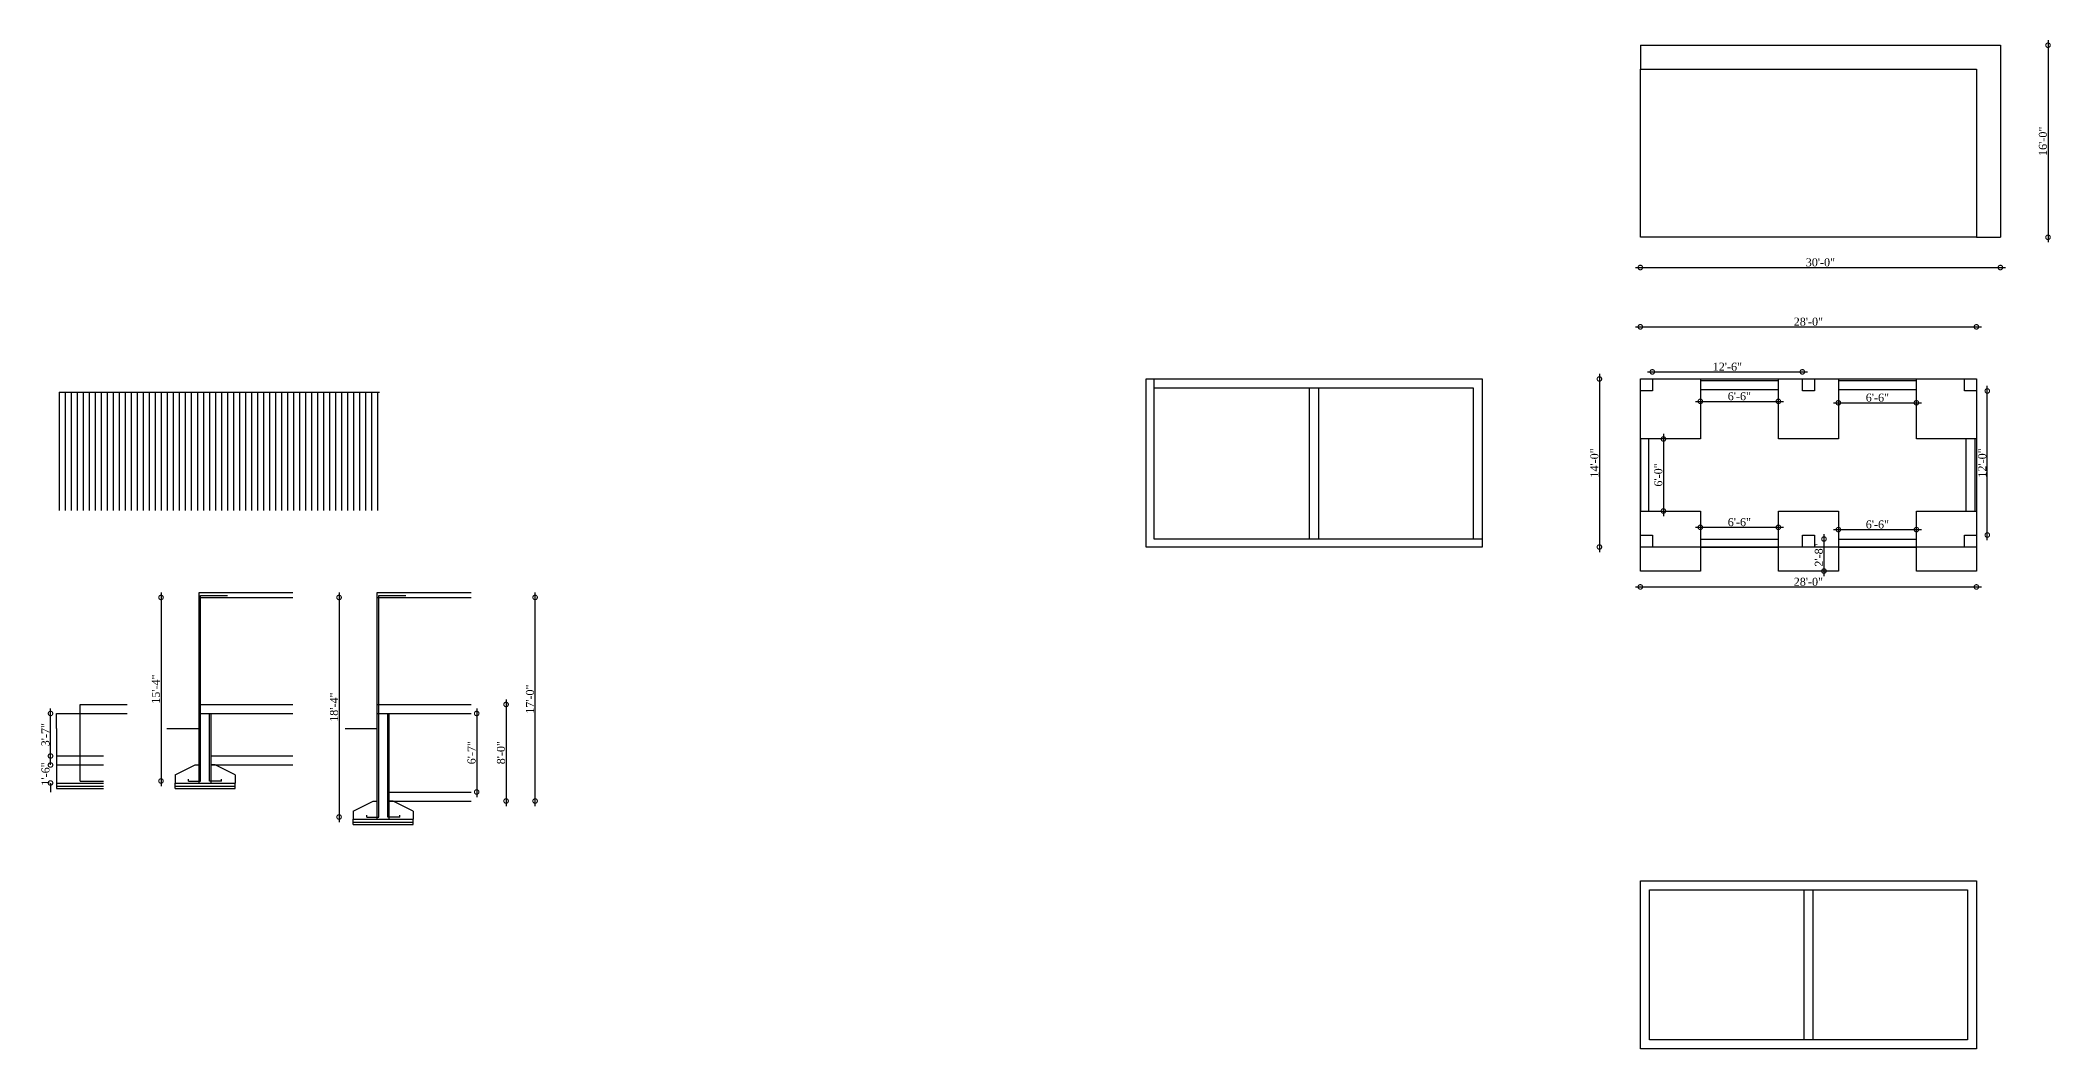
# Model space of a CAD drawing. Header units: inches. Extents: x 252 to 7097, y -1231 to 114.
# Drawn here: x 1815 to 3826, y -1053 to -45 of the extents above; entities that cross this region are included whole.
import ezdxf

# ---------------------------------------------------------------- set-up
doc = ezdxf.new("R2010")
doc.units = ezdxf.units.IN
doc.header["$LTSCALE"] = 5
doc.header["$MEASUREMENT"] = 0
doc.header["$PDMODE"] = 2
doc.linetypes.add('DASHED2', pattern=[0.375, 0.25, -0.125])
doc.layers.add('Dimention', color=7, linetype='Continuous', lineweight=5)
doc.layers.add('river', color=7, linetype='DASHED2', lineweight=25)
doc.styles.add('Times', font='times.ttf')
doc.dimstyles.new('D100', dxfattribs={"dimtxt": 8, "dimasz": 9, "dimexe": 5, "dimexo": 0, "dimgap": 1, "dimtad": 1, "dimdec": 0, "dimzin": 3, "dimdsep": 46, "dimlunit": 4, "dimtxsty": 'Times', "dimblk": 'DOTSMALL', "dimcen": 0.09, "dimdle": 5, "dimse1": 1, "dimse2": 1, "dimaunit": 1, "dimadec": 3, "dimazin": 0, "dimtfac": 1, "dimtdec": 0, "dimtix": 1, "dimtofl": 0, "dimtmove": 1, "dimatfit": 0, "dimfxl": 1, "dimtolj": 1, "dimtzin": 0, "dimarcsym": 0})

# ---------------------------------------------------------------- blocks, each defined once
blk = doc.blocks.new('_DotSmall')
at = {"layer": 'Dimention', "color": 0, "const_width": 0.5}
blk.add_lwpolyline([(-0.0625, 0, 1), (0.0625, 0, 1)], format="xyb", close=True, dxfattribs=at)
blk = doc.blocks.new('*D56')
at = {"layer": 'Defpoints', "color": 0, "linetype": 'Continuous', "ltscale": 20, "transparency": 16777216}
for p in [(1825.7, -717.7), (1831.8, -717.7), (1831.8, -760.2)]:
    blk.add_point(p, dxfattribs=at)
at = {"layer": 'river', "color": 0, "linetype": 'Continuous', "lineweight": -2, "ltscale": 20, "transparency": 16777216}
blk.add_line((1825.7, -765.2), (1825.7, -712.7), dxfattribs=at)
at = {"layer": 'river', "color": 0, "linetype": 'Continuous', "lineweight": -2, "ltscale": 20, "transparency": 16777216, "xscale": 9, "yscale": 9, "zscale": 9}
for p, rotation in [((1825.7, -717.7), 90), ((1825.7, -760.2), 270)]:
    blk.add_blockref('_DotSmall', p, dxfattribs=dict(at, rotation=rotation))
at = {"layer": 'river', "color": 0, "linetype": 'Continuous', "ltscale": 20, "transparency": 16777216, "insert": (1820.7, -738.9), "char_height": 8, "attachment_point": 5, "rotation": 90, "style": 'Times'}
blk.add_mtext('\\A1;3\'-7"', dxfattribs=at)
blk = doc.blocks.new('*D57')
at = {"layer": 'Defpoints', "color": 0, "linetype": 'Continuous', "ltscale": 20, "transparency": 16777216}
for p in [(1831.8, -769.2), (1825.7, -787.2), (1831.8, -787.2)]:
    blk.add_point(p, dxfattribs=at)
at = {"layer": 'river', "color": 0, "linetype": 'Continuous', "lineweight": -2, "ltscale": 20, "transparency": 16777216}
for p, q in [((1825.7, -769.2), (1825.7, -760.2)), ((1825.7, -787.2), (1825.7, -796.2))]:
    blk.add_line(p, q, dxfattribs=at)
at = {"layer": 'river', "color": 0, "linetype": 'Continuous', "lineweight": -2, "ltscale": 20, "transparency": 16777216, "xscale": 9, "yscale": 9, "zscale": 9}
for p, rotation in [((1825.7, -769.2), 270), ((1825.7, -787.2), 90)]:
    blk.add_blockref('_DotSmall', p, dxfattribs=dict(at, rotation=rotation))
at = {"layer": 'river', "color": 0, "linetype": 'Continuous', "ltscale": 20, "transparency": 16777216, "insert": (1820.7, -778.2), "char_height": 8, "attachment_point": 5, "rotation": 90, "style": 'Times'}
blk.add_mtext('\\A1;1\'-6"', dxfattribs=at)
blk = doc.blocks.new('*D58')
at = {"layer": 'Defpoints', "color": 0, "linetype": 'Continuous', "ltscale": 20, "transparency": 16777216}
for p in [(1974.2, -601.7), (1936.2, -785.2), (1974.2, -785.2)]:
    blk.add_point(p, dxfattribs=at)
at = {"layer": 'river', "color": 0, "linetype": 'Continuous', "lineweight": -2, "ltscale": 20, "transparency": 16777216}
blk.add_line((1936.2, -596.7), (1936.2, -790.2), dxfattribs=at)
at = {"layer": 'river', "color": 0, "linetype": 'Continuous', "lineweight": -2, "ltscale": 20, "transparency": 16777216, "xscale": 9, "yscale": 9, "zscale": 9}
for p, rotation in [((1936.2, -601.7), 90), ((1936.2, -785.2), 270)]:
    blk.add_blockref('_DotSmall', p, dxfattribs=dict(at, rotation=rotation))
at = {"layer": 'river', "color": 0, "linetype": 'Continuous', "ltscale": 20, "transparency": 16777216, "insert": (1931.1, -693.4), "char_height": 8, "attachment_point": 5, "rotation": 90, "style": 'Times'}
blk.add_mtext('\\A1;15\'-4"', dxfattribs=at)
blk = doc.blocks.new('*D75')
at = {"layer": 'Defpoints', "color": 0, "linetype": 'Continuous', "ltscale": 20, "transparency": 16777216}
for p in [(2152.3, -601.7), (2114.2, -821.2), (2152.3, -821.2)]:
    blk.add_point(p, dxfattribs=at)
at = {"layer": 'river', "color": 0, "linetype": 'Continuous', "lineweight": -2, "ltscale": 20, "transparency": 16777216}
blk.add_line((2114.2, -596.7), (2114.2, -826.2), dxfattribs=at)
at = {"layer": 'river', "color": 0, "linetype": 'Continuous', "lineweight": -2, "ltscale": 20, "transparency": 16777216, "xscale": 9, "yscale": 9, "zscale": 9}
for p, rotation in [((2114.2, -601.7), 90), ((2114.2, -821.2), 270)]:
    blk.add_blockref('_DotSmall', p, dxfattribs=dict(at, rotation=rotation))
at = {"layer": 'river', "color": 0, "linetype": 'Continuous', "ltscale": 20, "transparency": 16777216, "insert": (2109.2, -711.4), "char_height": 8, "attachment_point": 5, "rotation": 90, "style": 'Times'}
blk.add_mtext('\\A1;18\'-4"', dxfattribs=at)
blk = doc.blocks.new('*D76')
at = {"layer": 'Defpoints', "color": 0, "linetype": 'Continuous', "ltscale": 20, "transparency": 16777216}
for p in [(2246.2, -708.7), (2246.2, -805.2), (2281.2, -805.2)]:
    blk.add_point(p, dxfattribs=at)
at = {"layer": 'river', "color": 0, "linetype": 'Continuous', "lineweight": -2, "ltscale": 20, "transparency": 16777216}
blk.add_line((2281.2, -703.7), (2281.2, -810.2), dxfattribs=at)
at = {"layer": 'river', "color": 0, "linetype": 'Continuous', "lineweight": -2, "ltscale": 20, "transparency": 16777216, "xscale": 9, "yscale": 9, "zscale": 9}
for p, rotation in [((2281.2, -708.7), 90), ((2281.2, -805.2), 270)]:
    blk.add_blockref('_DotSmall', p, dxfattribs=dict(at, rotation=rotation))
at = {"layer": 'river', "color": 0, "linetype": 'Continuous', "ltscale": 20, "transparency": 16777216, "insert": (2276.1, -756.9), "char_height": 8, "attachment_point": 5, "rotation": 90, "style": 'Times'}
blk.add_mtext('\\A1;8\'-0"', dxfattribs=at)
blk = doc.blocks.new('*D77')
at = {"layer": 'Defpoints', "color": 0, "linetype": 'Continuous', "ltscale": 20, "transparency": 16777216}
for p in [(2164.3, -717.7), (2164.3, -796.2), (2251.8, -796.2)]:
    blk.add_point(p, dxfattribs=at)
at = {"layer": 'river', "color": 0, "linetype": 'Continuous', "lineweight": -2, "ltscale": 20, "transparency": 16777216}
blk.add_line((2251.8, -712.7), (2251.8, -801.2), dxfattribs=at)
at = {"layer": 'river', "color": 0, "linetype": 'Continuous', "lineweight": -2, "ltscale": 20, "transparency": 16777216, "xscale": 9, "yscale": 9, "zscale": 9}
for p, rotation in [((2251.8, -717.7), 90), ((2251.8, -796.2), 270)]:
    blk.add_blockref('_DotSmall', p, dxfattribs=dict(at, rotation=rotation))
at = {"layer": 'river', "color": 0, "linetype": 'Continuous', "ltscale": 20, "transparency": 16777216, "insert": (2246.7, -756.9), "char_height": 8, "attachment_point": 5, "rotation": 90, "style": 'Times'}
blk.add_mtext('\\A1;6\'-7"', dxfattribs=at)
blk = doc.blocks.new('*D78')
at = {"layer": 'Defpoints', "color": 0, "linetype": 'Continuous', "ltscale": 20, "transparency": 16777216}
for p in [(2164.3, -601.7), (2310.2, -601.7), (2164.3, -805.2)]:
    blk.add_point(p, dxfattribs=at)
at = {"layer": 'river', "color": 0, "linetype": 'Continuous', "lineweight": -2, "ltscale": 20, "transparency": 16777216}
blk.add_line((2310.2, -810.2), (2310.2, -596.7), dxfattribs=at)
at = {"layer": 'river', "color": 0, "linetype": 'Continuous', "lineweight": -2, "ltscale": 20, "transparency": 16777216, "xscale": 9, "yscale": 9, "zscale": 9}
for p, rotation in [((2310.2, -601.7), 90), ((2310.2, -805.2), 270)]:
    blk.add_blockref('_DotSmall', p, dxfattribs=dict(at, rotation=rotation))
at = {"layer": 'river', "color": 0, "linetype": 'Continuous', "ltscale": 20, "transparency": 16777216, "insert": (2305.1, -703.4), "char_height": 8, "attachment_point": 5, "rotation": 90, "style": 'Times'}
blk.add_mtext('\\A1;17\'-0"', dxfattribs=at)
blk = doc.blocks.new('*D90')
at = {"layer": 'Defpoints', "color": 0, "linetype": 'Continuous', "ltscale": 20, "transparency": 16777216}
for p in [(3415.2, -383.3), (3374.3, -551.3), (3415.2, -551.3)]:
    blk.add_point(p, dxfattribs=at)
at = {"layer": 'river', "color": 0, "linetype": 'Continuous', "lineweight": -2, "ltscale": 20, "transparency": 16777216}
blk.add_line((3374.3, -378.3), (3374.3, -556.3), dxfattribs=at)
at = {"layer": 'river', "color": 0, "linetype": 'Continuous', "lineweight": -2, "ltscale": 20, "transparency": 16777216, "xscale": 9, "yscale": 9, "zscale": 9}
for p, rotation in [((3374.3, -383.3), 90), ((3374.3, -551.3), 270)]:
    blk.add_blockref('_DotSmall', p, dxfattribs=dict(at, rotation=rotation))
at = {"layer": 'river', "color": 0, "linetype": 'Continuous', "ltscale": 20, "transparency": 16777216, "insert": (3369.3, -467.3), "char_height": 8, "attachment_point": 5, "rotation": 90, "style": 'Times'}
blk.add_mtext('\\A1;14\'-0"', dxfattribs=at)
blk = doc.blocks.new('*D91')
at = {"layer": 'Defpoints', "color": 0, "linetype": 'Continuous', "ltscale": 20, "transparency": 16777216}
for p in [(3751.2, -331.2), (3415.2, -359.3), (3751.2, -383.3)]:
    blk.add_point(p, dxfattribs=at)
at = {"layer": 'river', "color": 0, "linetype": 'Continuous', "lineweight": -2, "ltscale": 20, "transparency": 16777216}
blk.add_line((3410.2, -331.2), (3756.2, -331.2), dxfattribs=at)
at = {"layer": 'river', "color": 0, "linetype": 'Continuous', "lineweight": -2, "ltscale": 20, "transparency": 16777216, "xscale": 9, "yscale": 9, "zscale": 9, "rotation": 180}
blk.add_blockref('_DotSmall', (3415.2, -331.2), dxfattribs=at)
at = {"layer": 'river', "color": 0, "linetype": 'Continuous', "lineweight": -2, "ltscale": 20, "transparency": 16777216, "xscale": 9, "yscale": 9, "zscale": 9}
blk.add_blockref('_DotSmall', (3751.2, -331.2), dxfattribs=at)
at = {"layer": 'river', "color": 0, "linetype": 'Continuous', "ltscale": 20, "transparency": 16777216, "insert": (3583.2, -326.1), "char_height": 8, "attachment_point": 5, "style": 'Times'}
blk.add_mtext('\\A1;28\'-0"', dxfattribs=at)
blk = doc.blocks.new('*D92')
at = {"layer": 'Defpoints', "color": 0, "linetype": 'Continuous', "ltscale": 20, "transparency": 16777216}
for p in [(3475.2, -393.8), (3553.2, -393.8), (3553.2, -405.7)]:
    blk.add_point(p, dxfattribs=at)
at = {"layer": 'river', "color": 0, "linetype": 'Continuous', "lineweight": -2, "ltscale": 20, "transparency": 16777216}
blk.add_line((3470.2, -405.7), (3558.2, -405.7), dxfattribs=at)
at = {"layer": 'river', "color": 0, "linetype": 'Continuous', "lineweight": -2, "ltscale": 20, "transparency": 16777216, "xscale": 9, "yscale": 9, "zscale": 9, "rotation": 180}
blk.add_blockref('_DotSmall', (3475.2, -405.7), dxfattribs=at)
at = {"layer": 'river', "color": 0, "linetype": 'Continuous', "lineweight": -2, "ltscale": 20, "transparency": 16777216, "xscale": 9, "yscale": 9, "zscale": 9}
blk.add_blockref('_DotSmall', (3553.2, -405.7), dxfattribs=at)
at = {"layer": 'river', "color": 0, "linetype": 'Continuous', "ltscale": 20, "transparency": 16777216, "insert": (3514.2, -400.6), "char_height": 8, "attachment_point": 5, "style": 'Times'}
blk.add_mtext('\\A1;6\'-6"', dxfattribs=at)
blk = doc.blocks.new('*D93')
at = {"layer": 'Defpoints', "color": 0, "linetype": 'Continuous', "ltscale": 20, "transparency": 16777216}
for p in [(3423.2, -443.3), (3423.2, -515.3), (3438.3, -515.3)]:
    blk.add_point(p, dxfattribs=at)
at = {"layer": 'river', "color": 0, "linetype": 'Continuous', "lineweight": -2, "ltscale": 20, "transparency": 16777216}
blk.add_line((3438.3, -438.3), (3438.3, -520.3), dxfattribs=at)
at = {"layer": 'river', "color": 0, "linetype": 'Continuous', "lineweight": -2, "ltscale": 20, "transparency": 16777216, "xscale": 9, "yscale": 9, "zscale": 9}
for p, rotation in [((3438.3, -443.3), 90), ((3438.3, -515.3), 270)]:
    blk.add_blockref('_DotSmall', p, dxfattribs=dict(at, rotation=rotation))
at = {"layer": 'river', "color": 0, "linetype": 'Continuous', "ltscale": 20, "transparency": 16777216, "insert": (3433.2, -479.3), "char_height": 8, "attachment_point": 5, "rotation": 90, "style": 'Times'}
blk.add_mtext('\\A1;6\'-0"', dxfattribs=at)
blk = doc.blocks.new('*D94')
at = {"layer": 'Defpoints', "color": 0, "linetype": 'Continuous', "ltscale": 20, "transparency": 16777216}
for p in [(3577.2, -376.2), (3427.2, -383.3), (3577.2, -383.3)]:
    blk.add_point(p, dxfattribs=at)
at = {"layer": 'river', "color": 0, "linetype": 'Continuous', "lineweight": -2, "ltscale": 20, "transparency": 16777216}
blk.add_line((3422.2, -376.2), (3582.2, -376.2), dxfattribs=at)
at = {"layer": 'river', "color": 0, "linetype": 'Continuous', "lineweight": -2, "ltscale": 20, "transparency": 16777216, "xscale": 9, "yscale": 9, "zscale": 9, "rotation": 180}
blk.add_blockref('_DotSmall', (3427.2, -376.2), dxfattribs=at)
at = {"layer": 'river', "color": 0, "linetype": 'Continuous', "lineweight": -2, "ltscale": 20, "transparency": 16777216, "xscale": 9, "yscale": 9, "zscale": 9}
blk.add_blockref('_DotSmall', (3577.2, -376.2), dxfattribs=at)
at = {"layer": 'river', "color": 0, "linetype": 'Continuous', "ltscale": 20, "transparency": 16777216, "insert": (3502.2, -371.1), "char_height": 8, "attachment_point": 5, "style": 'Times'}
blk.add_mtext('\\A1;12\'-6"', dxfattribs=at)
blk = doc.blocks.new('*D95')
at = {"layer": 'Defpoints', "color": 0, "linetype": 'Continuous', "ltscale": 20, "transparency": 16777216}
for p in [(3751.2, -395.3), (3762.1, -395.3), (3751.2, -539.3)]:
    blk.add_point(p, dxfattribs=at)
at = {"layer": 'river', "color": 0, "linetype": 'Continuous', "lineweight": -2, "ltscale": 20, "transparency": 16777216}
blk.add_line((3762.1, -544.3), (3762.1, -390.3), dxfattribs=at)
at = {"layer": 'river', "color": 0, "linetype": 'Continuous', "lineweight": -2, "ltscale": 20, "transparency": 16777216, "xscale": 9, "yscale": 9, "zscale": 9}
for p, rotation in [((3762.1, -395.3), 90), ((3762.1, -539.3), 270)]:
    blk.add_blockref('_DotSmall', p, dxfattribs=dict(at, rotation=rotation))
at = {"layer": 'river', "color": 0, "linetype": 'Continuous', "ltscale": 20, "transparency": 16777216, "insert": (3757.1, -467.3), "char_height": 8, "attachment_point": 5, "rotation": 90, "style": 'Times'}
blk.add_mtext('\\A1;12\'-0"', dxfattribs=at)
blk = doc.blocks.new('*D99')
at = {"layer": 'Defpoints', "color": 0, "linetype": 'Continuous', "ltscale": 20, "transparency": 16777216}
for p in [(3691.2, -533.9), (3613.2, -543.3), (3691.2, -543.3)]:
    blk.add_point(p, dxfattribs=at)
at = {"layer": 'river', "color": 0, "linetype": 'Continuous', "lineweight": -2, "ltscale": 20, "transparency": 16777216}
blk.add_line((3608.2, -533.9), (3696.2, -533.9), dxfattribs=at)
at = {"layer": 'river', "color": 0, "linetype": 'Continuous', "lineweight": -2, "ltscale": 20, "transparency": 16777216, "xscale": 9, "yscale": 9, "zscale": 9, "rotation": 180}
blk.add_blockref('_DotSmall', (3613.2, -533.9), dxfattribs=at)
at = {"layer": 'river', "color": 0, "linetype": 'Continuous', "lineweight": -2, "ltscale": 20, "transparency": 16777216, "xscale": 9, "yscale": 9, "zscale": 9}
blk.add_blockref('_DotSmall', (3691.2, -533.9), dxfattribs=at)
at = {"layer": 'river', "color": 0, "linetype": 'Continuous', "ltscale": 20, "transparency": 16777216, "insert": (3652.2, -528.8), "char_height": 8, "attachment_point": 5, "style": 'Times'}
blk.add_mtext('\\A1;6\'-6"', dxfattribs=at)
blk = doc.blocks.new('*D100')
at = {"layer": 'Defpoints', "color": 0, "linetype": 'Continuous', "ltscale": 20, "transparency": 16777216}
for p in [(3553.2, -531.6), (3475.2, -543.3), (3553.2, -543.3)]:
    blk.add_point(p, dxfattribs=at)
at = {"layer": 'river', "color": 0, "linetype": 'Continuous', "lineweight": -2, "ltscale": 20, "transparency": 16777216}
blk.add_line((3470.2, -531.6), (3558.2, -531.6), dxfattribs=at)
at = {"layer": 'river', "color": 0, "linetype": 'Continuous', "lineweight": -2, "ltscale": 20, "transparency": 16777216, "xscale": 9, "yscale": 9, "zscale": 9, "rotation": 180}
blk.add_blockref('_DotSmall', (3475.2, -531.6), dxfattribs=at)
at = {"layer": 'river', "color": 0, "linetype": 'Continuous', "lineweight": -2, "ltscale": 20, "transparency": 16777216, "xscale": 9, "yscale": 9, "zscale": 9}
blk.add_blockref('_DotSmall', (3553.2, -531.6), dxfattribs=at)
at = {"layer": 'river', "color": 0, "linetype": 'Continuous', "ltscale": 20, "transparency": 16777216, "insert": (3514.2, -526.5), "char_height": 8, "attachment_point": 5, "style": 'Times'}
blk.add_mtext('\\A1;6\'-6"', dxfattribs=at)
blk = doc.blocks.new('*D101')
at = {"layer": 'Defpoints', "color": 0, "linetype": 'Continuous', "ltscale": 20, "transparency": 16777216}
for p in [(3613.2, -393.8), (3691.2, -393.8), (3691.2, -407.1)]:
    blk.add_point(p, dxfattribs=at)
at = {"layer": 'river', "color": 0, "linetype": 'Continuous', "lineweight": -2, "ltscale": 20, "transparency": 16777216}
blk.add_line((3608.2, -407.1), (3696.2, -407.1), dxfattribs=at)
at = {"layer": 'river', "color": 0, "linetype": 'Continuous', "lineweight": -2, "ltscale": 20, "transparency": 16777216, "xscale": 9, "yscale": 9, "zscale": 9, "rotation": 180}
blk.add_blockref('_DotSmall', (3613.2, -407.1), dxfattribs=at)
at = {"layer": 'river', "color": 0, "linetype": 'Continuous', "lineweight": -2, "ltscale": 20, "transparency": 16777216, "xscale": 9, "yscale": 9, "zscale": 9}
blk.add_blockref('_DotSmall', (3691.2, -407.1), dxfattribs=at)
at = {"layer": 'river', "color": 0, "linetype": 'Continuous', "ltscale": 20, "transparency": 16777216, "insert": (3652.2, -402), "char_height": 8, "attachment_point": 5, "style": 'Times'}
blk.add_mtext('\\A1;6\'-6"', dxfattribs=at)
blk = doc.blocks.new('*D107')
at = {"layer": 'Defpoints', "color": 0, "linetype": 'Continuous', "ltscale": 20, "transparency": 16777216}
for p in [(3415.2, -241.7), (3775.2, -241.7), (3775.2, -271.9)]:
    blk.add_point(p, dxfattribs=at)
at = {"layer": 'river', "color": 0, "linetype": 'Continuous', "lineweight": -2, "ltscale": 20, "transparency": 16777216}
blk.add_line((3410.2, -271.9), (3780.2, -271.9), dxfattribs=at)
at = {"layer": 'river', "color": 0, "linetype": 'Continuous', "lineweight": -2, "ltscale": 20, "transparency": 16777216, "xscale": 9, "yscale": 9, "zscale": 9, "rotation": 180}
blk.add_blockref('_DotSmall', (3415.2, -271.9), dxfattribs=at)
at = {"layer": 'river', "color": 0, "linetype": 'Continuous', "lineweight": -2, "ltscale": 20, "transparency": 16777216, "xscale": 9, "yscale": 9, "zscale": 9}
blk.add_blockref('_DotSmall', (3775.2, -271.9), dxfattribs=at)
at = {"layer": 'river', "color": 0, "linetype": 'Continuous', "ltscale": 20, "transparency": 16777216, "insert": (3595.2, -266.8), "char_height": 8, "attachment_point": 5, "style": 'Times'}
blk.add_mtext('\\A1;30\'-0"', dxfattribs=at)
blk = doc.blocks.new('*D108')
at = {"layer": 'Defpoints', "color": 0, "linetype": 'Continuous', "ltscale": 20, "transparency": 16777216}
for p in [(3775.2, -49.7), (3775.2, -241.7), (3822.8, -241.7)]:
    blk.add_point(p, dxfattribs=at)
at = {"layer": 'river', "color": 0, "linetype": 'Continuous', "lineweight": -2, "ltscale": 20, "transparency": 16777216}
blk.add_line((3822.8, -44.7), (3822.8, -246.7), dxfattribs=at)
at = {"layer": 'river', "color": 0, "linetype": 'Continuous', "lineweight": -2, "ltscale": 20, "transparency": 16777216, "xscale": 9, "yscale": 9, "zscale": 9}
for p, rotation in [((3822.8, -49.7), 90), ((3822.8, -241.7), 270)]:
    blk.add_blockref('_DotSmall', p, dxfattribs=dict(at, rotation=rotation))
at = {"layer": 'river', "color": 0, "linetype": 'Continuous', "ltscale": 20, "transparency": 16777216, "insert": (3817.7, -145.7), "char_height": 8, "attachment_point": 5, "rotation": 90, "style": 'Times'}
blk.add_mtext('\\A1;16\'-0"', dxfattribs=at)
blk = doc.blocks.new('*D109')
at = {"layer": 'Defpoints', "color": 0, "linetype": 'Continuous', "ltscale": 20, "transparency": 16777216}
for p in [(3415.2, -575.3), (3751.2, -575.3), (3751.2, -591.2)]:
    blk.add_point(p, dxfattribs=at)
at = {"layer": 'river', "color": 0, "linetype": 'Continuous', "lineweight": -2, "ltscale": 20, "transparency": 16777216}
blk.add_line((3410.2, -591.2), (3756.2, -591.2), dxfattribs=at)
at = {"layer": 'river', "color": 0, "linetype": 'Continuous', "lineweight": -2, "ltscale": 20, "transparency": 16777216, "xscale": 9, "yscale": 9, "zscale": 9, "rotation": 180}
blk.add_blockref('_DotSmall', (3415.2, -591.2), dxfattribs=at)
at = {"layer": 'river', "color": 0, "linetype": 'Continuous', "lineweight": -2, "ltscale": 20, "transparency": 16777216, "xscale": 9, "yscale": 9, "zscale": 9}
blk.add_blockref('_DotSmall', (3751.2, -591.2), dxfattribs=at)
at = {"layer": 'river', "color": 0, "linetype": 'Continuous', "ltscale": 20, "transparency": 16777216, "insert": (3583.2, -586.1), "char_height": 8, "attachment_point": 5, "style": 'Times'}
blk.add_mtext('\\A1;28\'-0"', dxfattribs=at)
blk = doc.blocks.new('*D110')
at = {"layer": 'Defpoints', "color": 0, "linetype": 'Continuous', "ltscale": 20, "transparency": 16777216}
for p in [(3613.2, -543.3), (3589.2, -575.3), (3598.8, -575.3)]:
    blk.add_point(p, dxfattribs=at)
at = {"layer": 'river', "color": 0, "linetype": 'Continuous', "lineweight": -2, "ltscale": 20, "transparency": 16777216}
blk.add_line((3598.8, -538.3), (3598.8, -580.3), dxfattribs=at)
at = {"layer": 'river', "color": 0, "linetype": 'Continuous', "lineweight": -2, "ltscale": 20, "transparency": 16777216, "xscale": 9, "yscale": 9, "zscale": 9}
for p, rotation in [((3598.8, -543.3), 90), ((3598.8, -575.3), 270)]:
    blk.add_blockref('_DotSmall', p, dxfattribs=dict(at, rotation=rotation))
at = {"layer": 'river', "color": 0, "linetype": 'Continuous', "ltscale": 20, "transparency": 16777216, "insert": (3593.7, -559.3), "char_height": 8, "attachment_point": 5, "rotation": 90, "style": 'Times'}
blk.add_mtext('\\A1;2\'-8"', dxfattribs=at)

msp = doc.modelspace()

# ---------------------------------------------------------------- linework, layer by layer
at = {"layer": 'river', "color": 1, "linetype": 'Continuous', "ltscale": 20}
for p, q in [((3415.2, -49.7), (3775.2, -49.7)), ((3415.2, -49.7), (3415.2, -73.7)), ((3775.2, -49.7), (3775.2, -241.7)), ((3415.2, -73.7), (3751.2, -73.7)), ((3415.2, -241.7), (3415.2, -73.7)), ((3751.2, -73.7), (3751.2, -241.7)), ((3751.2, -241.7), (3415.2, -241.7)), ((3751.2, -241.7), (3775.2, -241.7)), ((1834.5, -396.6), (2154.5, -396.6)), ((1834.5, -396.6), (1834.5, -514.7)), ((1840.5, -396.6), (1840.5, -514.7)), ((1846.5, -396.6), (1846.5, -514.7)), ((1852.5, -396.6), (1852.5, -514.7)), ((1858.5, -396.6), (1858.5, -514.7)), ((1864.5, -396.6), (1864.5, -514.7)), ((1870.5, -396.6), (1870.5, -514.7)), ((1876.5, -396.6), (1876.5, -514.7)), ((1882.5, -396.6), (1882.5, -514.7)), ((1888.5, -396.6), (1888.5, -514.7)), ((1894.5, -396.6), (1894.5, -514.7)), ((1900.5, -396.6), (1900.5, -514.7)), ((1906.5, -396.6), (1906.5, -514.7)), ((1912.5, -396.6), (1912.5, -514.7)), ((1918.5, -396.6), (1918.5, -514.7)), ((1924.5, -396.6), (1924.5, -514.7)), ((1930.5, -396.6), (1930.5, -514.7)), ((1936.5, -396.6), (1936.5, -514.7)), ((1942.5, -396.6), (1942.5, -514.7)), ((1948.5, -396.6), (1948.5, -514.7)), ((1954.5, -396.6), (1954.5, -514.7)), ((1960.5, -396.6), (1960.5, -514.7)), ((1966.5, -396.6), (1966.5, -514.7)), ((1972.5, -396.6), (1972.5, -514.7)), ((1978.5, -396.6), (1978.5, -514.7)), ((1984.5, -396.6), (1984.5, -514.7)), ((1990.5, -396.6), (1990.5, -514.7)), ((1996.5, -396.6), (1996.5, -514.7)), ((2002.5, -396.6), (2002.5, -514.7)), ((2008.5, -396.6), (2008.5, -514.7)), ((2014.5, -396.6), (2014.5, -514.7)), ((2020.5, -396.6), (2020.5, -514.7)), ((2026.5, -396.6), (2026.5, -514.7)), ((2032.5, -396.6), (2032.5, -514.7)), ((2038.5, -396.6), (2038.5, -514.7)), ((2044.5, -396.6), (2044.5, -514.7)), ((2050.5, -396.6), (2050.5, -514.7)), ((2056.5, -396.6), (2056.5, -514.7)), ((2062.5, -396.6), (2062.5, -514.7)), ((2068.5, -396.6), (2068.5, -514.7)), ((2074.5, -396.6), (2074.5, -514.7)), ((2080.5, -396.6), (2080.5, -514.7)), ((2086.5, -396.6), (2086.5, -514.7)), ((2092.5, -396.6), (2092.5, -514.7)), ((2098.5, -396.6), (2098.5, -514.7)), ((2104.5, -396.6), (2104.5, -514.7)), ((2110.5, -396.6), (2110.5, -514.7)), ((2116.5, -396.6), (2116.5, -514.7)), ((2122.5, -396.6), (2122.5, -514.7)), ((2128.5, -396.6), (2128.5, -514.7)), ((2134.5, -396.6), (2134.5, -514.7)), ((2140.5, -396.6), (2140.5, -514.7)), ((2146.5, -396.6), (2146.5, -514.7)), ((2152.5, -396.6), (2152.5, -514.7)), ((2921.1, -383.3), (3257.1, -383.3)), ((2921.1, -551.3), (2921.1, -383.3)), ((2929.1, -543.3), (2929.1, -383.3)), ((2929.1, -392.3), (3248.1, -392.3)), ((3084.6, -543.3), (3084.6, -392.3)), ((3093.6, -543.3), (3093.6, -392.3)), ((3248.1, -392.3), (3248.1, -543.3)), ((3257.1, -383.3), (3257.1, -551.3)), ((3475.2, -384.8), (3553.2, -384.8)), ((3475.2, -393.8), (3553.2, -393.8)), ((3613.2, -384.8), (3691.2, -384.8)), ((3613.2, -393.8), (3691.2, -393.8)), ((3415.2, -443.3), (3415.2, -515.3)), ((3423.2, -443.3), (3423.2, -515.3)), ((3740.7, -443.3), (3740.7, -515.3)), ((3749.7, -443.3), (3749.7, -515.3)), ((3257.1, -551.3), (2921.1, -551.3)), ((3257.1, -543.3), (2929.1, -543.3)), ((3475.2, -543.3), (3553.2, -543.3)), ((3475.2, -551.3), (3553.2, -551.3)), ((3613.2, -543.3), (3691.2, -543.3)), ((3613.2, -551.3), (3691.2, -551.3)), ((1974.2, -787.2), (1974.2, -596.7)), ((1974.2, -596.7), (2068.1, -596.7)), ((1974.2, -601.7), (2068.1, -601.7)), ((1975.7, -785.2), (1975.7, -599.7)), ((1975.7, -599.7), (2002.7, -599.7)), ((2152.3, -823.2), (2152.3, -596.7)), ((2152.3, -596.7), (2246.2, -596.7)), ((2152.3, -601.7), (2246.2, -601.7)), ((2153.8, -821.2), (2153.8, -599.7)), ((2153.8, -599.7), (2180.8, -599.7)), ((1831.8, -732.7), (1831.8, -717.7)), ((1831.8, -717.7), (1902.5, -717.7)), ((1855.3, -708.7), (1902.5, -708.7)), ((1855.3, -785.2), (1855.3, -708.7)), ((1974.2, -708.7), (2068.1, -708.7)), ((1974.2, -717.7), (2068.1, -717.7)), ((1984.7, -785.2), (1984.7, -717.7)), ((1986.2, -787.2), (1986.2, -717.7)), ((2152.3, -708.7), (2246.2, -708.7)), ((2152.3, -717.7), (2246.2, -717.7)), ((2162.8, -821.2), (2162.8, -717.7)), ((2164.3, -823.2), (2164.3, -717.7)), ((1831.8, -732.7), (1831.8, -792.7)), ((1942.1, -732.7), (1974.2, -732.7)), ((2120.2, -732.7), (2152.3, -732.7)), ((1831.8, -760.2), (1878.8, -760.2)), ((1986.2, -760.2), (2068.1, -760.2)), ((1831.8, -769.2), (1878.8, -769.2)), ((1950.2, -779.2), (1970.2, -769.2)), ((1950.2, -779.2), (1950.2, -787.2)), ((1963.7, -785.2), (1963.7, -783.2)), ((1970.2, -769.2), (1974.2, -769.2)), ((1990.2, -769.2), (1986.2, -769.2)), ((1986.2, -769.2), (2068.1, -769.2)), ((2010.2, -779.2), (1990.2, -769.2)), ((1996.7, -785.2), (1996.7, -783.2)), ((2010.2, -779.2), (2010.2, -787.2)), ((1831.8, -787.2), (1878.8, -787.2)), ((1831.8, -790.2), (1878.8, -790.2)), ((1831.8, -792.7), (1878.8, -792.7)), ((1855.3, -785.2), (1878.8, -785.2)), ((1950.2, -787.2), (2010.2, -787.2)), ((1950.2, -792.7), (1950.2, -787.2)), ((1950.2, -790.2), (2010.2, -790.2)), ((1950.2, -792.7), (2010.2, -792.7)), ((1963.7, -785.2), (1975.7, -785.2)), ((1996.7, -785.2), (1984.7, -785.2)), ((2010.2, -792.7), (2010.2, -787.2)), ((2164.3, -796.2), (2246.2, -796.2)), ((2128.3, -815.2), (2148.3, -805.2)), ((2128.3, -815.2), (2128.3, -823.2)), ((2128.3, -823.2), (2188.3, -823.2)), ((2128.3, -828.7), (2128.3, -823.2)), ((2141.8, -821.2), (2141.8, -819.2)), ((2141.8, -821.2), (2153.8, -821.2)), ((2148.3, -805.2), (2152.3, -805.2)), ((2174.8, -821.2), (2162.8, -821.2)), ((2168.3, -805.2), (2164.3, -805.2)), ((2164.3, -805.2), (2246.2, -805.2)), ((2188.3, -815.2), (2168.3, -805.2)), ((2174.8, -821.2), (2174.8, -819.2)), ((2188.3, -815.2), (2188.3, -823.2)), ((2188.3, -828.7), (2188.3, -823.2)), ((2128.3, -826.2), (2188.3, -826.2)), ((2128.3, -828.7), (2188.3, -828.7)), ((3578.7, -893.9), (3578.7, -1043.9)), ((3587.7, -893.9), (3587.7, -1043.9))]:
    msp.add_line(p, q, dxfattribs=at)
for points in [[(3415.2, -383.3), (3427.2, -383.3), (3427.2, -395.3), (3415.2, -395.3)], [(3415.2, -383.3), (3475.2, -383.3), (3475.2, -443.3), (3415.2, -443.3)], [(3415.2, -383.3), (3751.2, -383.3), (3751.2, -551.3), (3415.2, -551.3)], [(3553.2, -383.3), (3613.2, -383.3), (3613.2, -443.3), (3553.2, -443.3)], [(3577.2, -383.3), (3589.2, -383.3), (3589.2, -395.3), (3577.2, -395.3)], [(3691.2, -383.3), (3751.2, -383.3), (3751.2, -443.3), (3691.2, -443.3)], [(3739.2, -383.3), (3751.2, -383.3), (3751.2, -395.3), (3739.2, -395.3)], [(3415.2, -515.3), (3475.2, -515.3), (3475.2, -575.3), (3415.2, -575.3)], [(3553.2, -515.3), (3613.2, -515.3), (3613.2, -575.3), (3553.2, -575.3)], [(3691.2, -515.3), (3751.2, -515.3), (3751.2, -575.3), (3691.2, -575.3)], [(3415.2, -539.3), (3427.2, -539.3), (3427.2, -551.3), (3415.2, -551.3)], [(3577.2, -539.3), (3589.2, -539.3), (3589.2, -551.3), (3577.2, -551.3)], [(3739.2, -539.3), (3751.2, -539.3), (3751.2, -551.3), (3739.2, -551.3)], [(3415.2, -884.9), (3751.2, -884.9), (3751.2, -1052.9), (3415.2, -1052.9)], [(3424.2, -893.9), (3742.2, -893.9), (3742.2, -1043.9), (3424.2, -1043.9)]]:
    msp.add_lwpolyline(points, close=True, dxfattribs=at)

# ---------------------------------------------------------------- dimensions: what is measured, and where the dimension line sits
for base, p1, p2, picture, middle in [((3822.8, -241.7), (3775.2, -49.7), (3775.2, -241.7), '*D108', (3817.7, -145.7)), ((3374.3, -551.3), (3415.2, -383.3), (3415.2, -551.3), '*D90', (3369.3, -467.3)), ((3762.1, -395.3), (3751.2, -539.3), (3751.2, -395.3), '*D95', (3757.1, -467.3)), ((3438.3, -515.3), (3423.2, -443.3), (3423.2, -515.3), '*D93', (3433.2, -479.3)), ((3598.8, -575.3), (3613.2, -543.3), (3589.2, -575.3), '*D110', (3593.7, -559.3)), ((1936.1663499, -785.1930437), (1974.2185604, -601.6930437), (1974.2185604, -785.1930437), '*D58', (1931.0971358, -693.4430437)), ((2114.2487492, -821.1930437), (2152.3009597, -601.6930437), (2152.3009597, -821.1930437), '*D75', (2109.1795351, -711.4430437)), ((2310.1640898, -601.6930437), (2164.3009597, -805.1930437), (2164.3009597, -601.6930437), '*D78', (2305.08334, -703.4430437)), ((1825.7401225, -717.6930437), (1831.7728281, -760.1930437), (1831.7728281, -717.6930437), '*D56', (1820.6593727, -738.9430437)), ((2251.7554892, -796.1930437), (2164.3009597, -717.6930437), (2164.3009597, -796.1930437), '*D77', (2246.6747394, -756.9430437)), ((2281.1986526, -805.1930437), (2246.1550709, -708.6930437), (2246.1550709, -805.1930437), '*D76', (2276.1294385, -756.9430437)), ((1825.7, -787.2), (1831.8, -769.2), (1831.8, -787.2), '*D57', (1820.7, -778.2))]:
    dim = msp.add_linear_dim(base=base, p1=p1, p2=p2, angle=90, dimstyle='D100', dxfattribs=at)
    dim.commit()
    dim.dimension.update_dxf_attribs({"geometry": picture, "text_midpoint": middle})
for base, p1, p2, picture, middle in [((3775.2, -271.9), (3415.2, -241.7), (3775.2, -241.7), '*D107', (3595.2, -266.8)), ((3751.2, -331.2), (3415.2, -359.3), (3751.2, -383.3), '*D91', (3583.2, -326.1)), ((3577.2, -376.2), (3427.2, -383.3), (3577.2, -383.3), '*D94', (3502.2, -371.1)), ((3553.2, -405.7), (3475.2, -393.8), (3553.2, -393.8), '*D92', (3514.2, -400.6)), ((3691.2, -407.1), (3613.2, -393.8), (3691.2, -393.8), '*D101', (3652.2, -402)), ((3553.2, -531.6), (3475.2, -543.3), (3553.2, -543.3), '*D100', (3514.2, -526.5)), ((3691.2, -533.9), (3613.2, -543.3), (3691.2, -543.3), '*D99', (3652.2, -528.8)), ((3751.2, -591.2), (3415.2, -575.3), (3751.2, -575.3), '*D109', (3583.2, -586.1))]:
    dim = msp.add_linear_dim(base=base, p1=p1, p2=p2, dimstyle='D100', dxfattribs=at)
    dim.commit()
    dim.dimension.update_dxf_attribs({"geometry": picture, "text_midpoint": middle})

doc.saveas('drawing.dxf')
